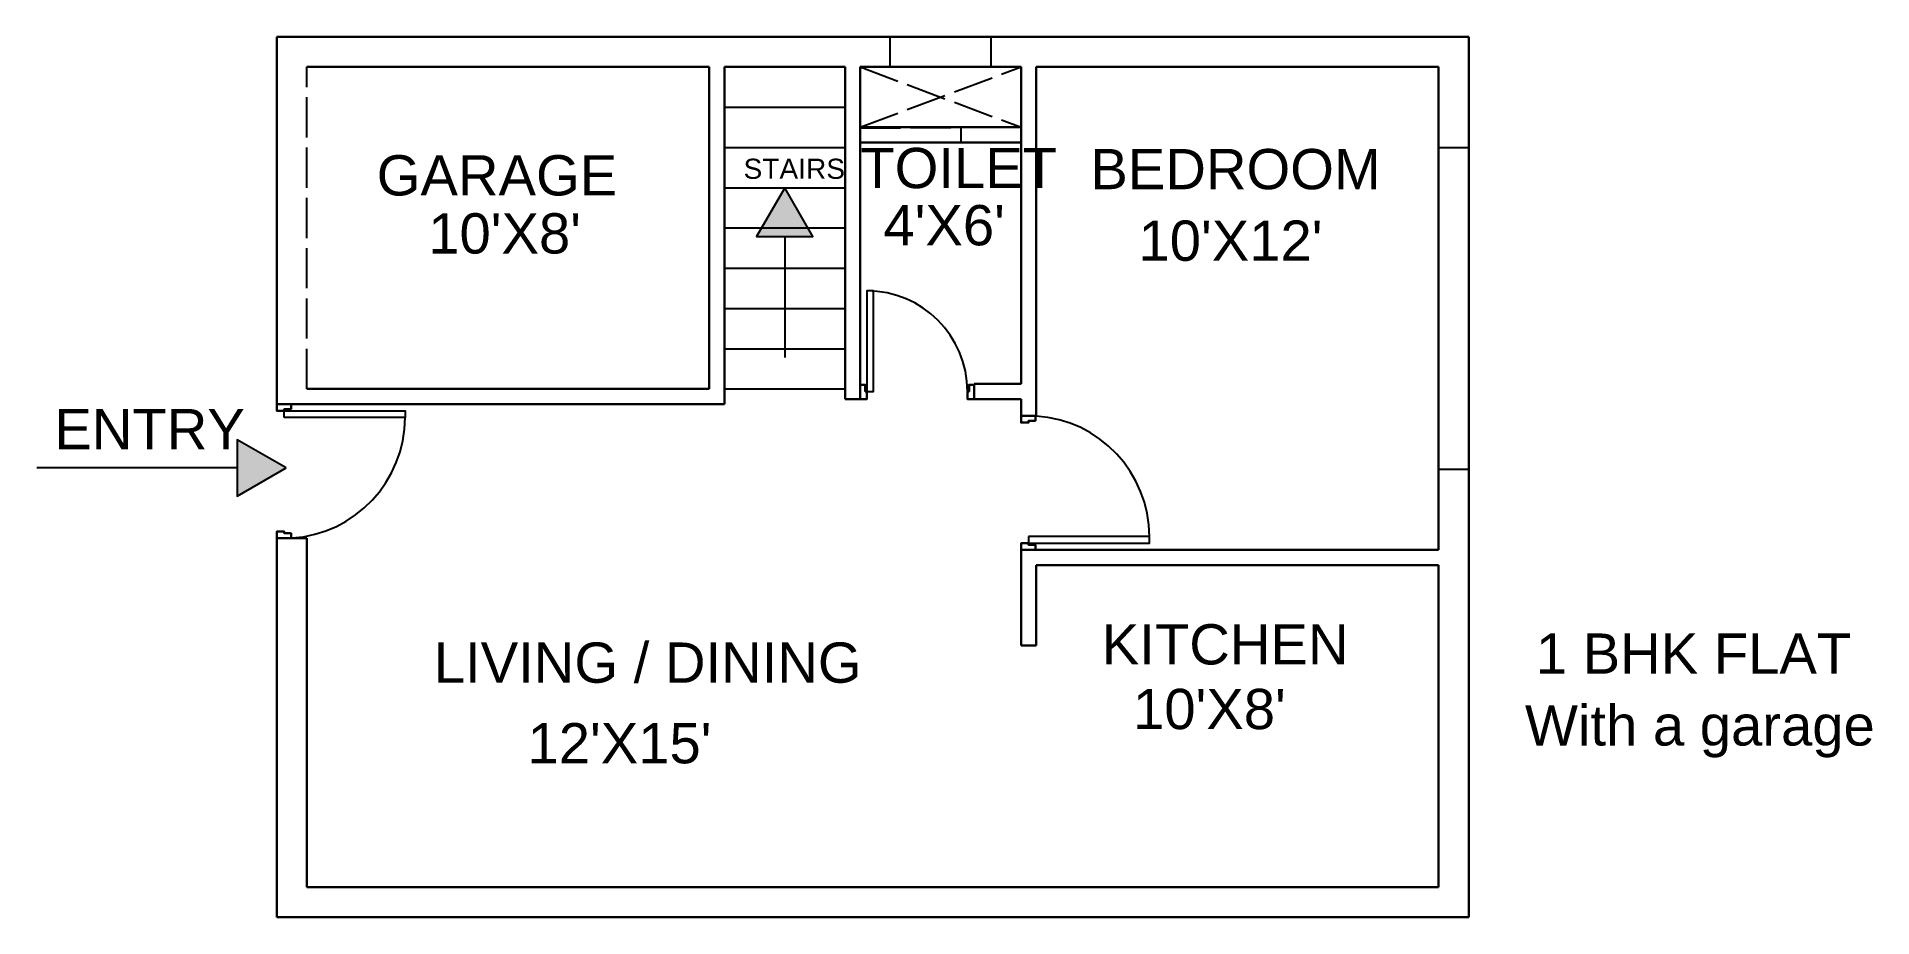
# Model space of a CAD drawing. Header units: inches. Extents: x 422 to 969, y 277 to 539.
import ezdxf

# ---------------------------------------------------------------- set-up
doc = ezdxf.new("R2010")
doc.units = ezdxf.units.IN
doc.linetypes.add('ACAD_ISO02W100', pattern=[15, 12, -3])
for name, color, linetype in [('doors', 3, 'Continuous'), ('lining', 250, 'ACAD_ISO02W100'), ('stairs', 250, 'Continuous'), ('text', 6, 'Continuous'), ('window', 5, 'ACAD_ISO02W100')]:
    doc.layers.add(name, color=color, linetype=linetype)
doc.layers.add('walls', color=1, linetype='Continuous', lineweight=30)
doc.styles.get("Standard").update_dxf_attribs({"font": 'arial.ttf'})

msp = doc.modelspace()

# ---------------------------------------------------------------- hatches: boundary and pattern name
at = {"layer": 'text'}
h = msp.add_hatch(color=256, dxfattribs=at)
h.dxf.hatch_style = 1
h.paths.add_polyline_path([(636.68, 479.63), (653.54, 479.63), (645.11, 494.23)])
h = msp.add_hatch(color=256, dxfattribs=at)
h.dxf.hatch_style = 1
h.paths.add_polyline_path([(481.81, 402.25), (496.41, 410.68), (481.81, 419.11)])

# ---------------------------------------------------------------- linework, layer by layer
at = {"layer": 'doors'}
for points in [[(669.61, 433.48), (671.61, 433.48), (671.61, 463.48), (669.61, 463.48)], [(495.86, 425.73), (495.86, 427.73), (531.86, 427.73), (531.86, 425.73)], [(717.86, 390.23), (717.86, 388.23), (753.86, 388.23), (753.86, 390.23)]]:
    msp.add_lwpolyline(points, close=True, dxfattribs=at)
for centre, radius, start, end in [((669.61, 433.48), 30, 0, 90), ((495.86, 425.73), 36, 273.5763, 360), ((717.86, 390.23), 36, 0, 86.4237)]:
    msp.add_arc(centre, radius, start, end, dxfattribs=at)
at = {"layer": 'lining'}
for p, q in [((502.61, 434.23), (502.61, 530.23)), ((667.61, 530.23), (715.61, 512.23)), ((667.61, 512.23), (715.61, 530.23))]:
    msp.add_line(p, q, dxfattribs=at)
at = {"layer": 'stairs'}
for p, q in [((627.11, 518.23), (663.11, 518.23)), ((627.11, 506.23), (663.11, 506.23)), ((627.11, 494.23), (663.11, 494.23)), ((627.11, 482.23), (663.11, 482.23)), ((627.11, 470.23), (663.11, 470.23)), ((627.11, 458.23), (663.11, 458.23)), ((627.11, 446.23), (663.11, 446.23)), ((627.11, 434.23), (663.11, 434.23))]:
    msp.add_line(p, q, dxfattribs=at)
at = {"layer": 'text'}
for p, q in [((645.11, 479.63), (645.11, 443.63)), ((481.81, 410.68), (422.01, 410.68))]:
    msp.add_line(p, q, dxfattribs=at)
for points in [[(645.11, 494.23), (636.68, 479.63), (653.54, 479.63)], [(496.41, 410.68), (481.81, 419.11), (481.81, 402.25)]]:
    msp.add_lwpolyline(points, close=True, dxfattribs=at)
at = {"layer": 'walls'}
for p, q in [((493.61, 539.23), (849.11, 539.23)), ((493.61, 429.73), (493.61, 539.23)), ((849.11, 539.23), (849.11, 276.73)), ((502.61, 530.23), (622.61, 530.23)), ((622.61, 434.23), (622.61, 530.23)), ((627.11, 429.73), (627.11, 530.23)), ((627.11, 530.23), (663.11, 530.23)), ((663.11, 530.23), (663.11, 431.23)), ((667.61, 530.23), (667.61, 431.23)), ((667.61, 530.23), (715.61, 530.23)), ((715.61, 530.23), (715.61, 435.73)), ((720.11, 530.23), (720.11, 426.23)), ((720.11, 530.23), (840.11, 530.23)), ((840.11, 530.23), (840.11, 386.23)), ((667.61, 512.23), (715.61, 512.23)), ((667.61, 507.73), (715.61, 507.73)), ((502.61, 434.23), (622.61, 434.23)), ((701.61, 435.73), (715.61, 435.73)), ((701.61, 435.73), (701.61, 431.23)), ((627.11, 429.73), (493.61, 429.73)), ((663.11, 431.23), (667.61, 431.23)), ((701.61, 431.23), (715.61, 431.23)), ((715.61, 431.23), (715.61, 426.23)), ((720.11, 426.23), (715.61, 426.23)), ((493.61, 276.73), (493.61, 389.73)), ((502.61, 389.73), (493.61, 389.73)), ((502.61, 285.73), (502.61, 389.73)), ((840.11, 386.23), (715.61, 386.23)), ((715.61, 386.23), (715.61, 381.73)), ((715.61, 381.73), (715.61, 357.73)), ((720.11, 381.73), (840.11, 381.73)), ((720.11, 381.73), (720.11, 357.73)), ((840.11, 381.73), (840.11, 285.73)), ((715.61, 357.73), (720.11, 357.73)), ((502.61, 285.73), (840.11, 285.73)), ((493.61, 276.73), (849.11, 276.73))]:
    msp.add_line(p, q, dxfattribs=at)
for points in [[(667.61, 431.23), (669.61, 431.23), (669.61, 433.48), (669.11, 433.48), (669.11, 435.48), (667.61, 435.48)], [(701.61, 431.23), (699.61, 431.23), (699.61, 433.48), (700.11, 433.48), (700.11, 435.48), (701.61, 435.48)], [(493.61, 429.73), (493.61, 427.73), (495.86, 427.73), (495.86, 428.23), (497.86, 428.23), (497.86, 429.73)], [(715.61, 426.23), (715.61, 424.23), (717.86, 424.23), (717.86, 424.73), (719.86, 424.73), (719.86, 426.23)], [(493.61, 389.73), (493.61, 391.73), (495.86, 391.73), (495.86, 391.23), (497.86, 391.23), (497.86, 389.73)], [(715.61, 386.23), (715.61, 388.23), (717.86, 388.23), (717.86, 387.73), (719.86, 387.73), (719.86, 386.23)]]:
    msp.add_lwpolyline(points, dxfattribs=at)
at = {"layer": 'window'}
for points in [[(676.61, 539.23), (706.61, 539.23), (706.61, 530.23), (676.61, 530.23)], [(849.11, 410.23), (840.11, 410.23), (840.11, 506.23), (849.11, 506.23)]]:
    msp.add_lwpolyline(points, close=True, dxfattribs=at)
msp.add_lwpolyline([(667.61, 512.02), (697.61, 512.23), (697.61, 507.73), (667.61, 507.73), (667.61, 512.23)], dxfattribs=at)

# ---------------------------------------------------------------- texts
for s, p in [('1 BHK FLAT', (869.12, 349.34)), ('With a garage', (865.88, 327.93))]:
    msp.add_text(s, height=12).set_placement(p)
at = {"layer": 'text'}
for s, height, p in [('GARAGE', 12, (523.43, 491.91)), ('TOILET', 12, (667.66, 494.09)), ('BEDROOM', 12, (736.27, 493.77)), ('STAIRS', 6, (632.83, 496.87)), ("4'X6'", 12, (674.55, 477.05)), ("   10'X8'", 12, (524.82, 474.61)), ("    10'X12'", 12, (732, 472.44)), ('ENTRY', 12, (427.28, 416.25)), ('KITCHEN', 12, (739.69, 352.1)), ('LIVING / DINING', 12, (540.45, 346.65)), ("  10'X8'", 12, (739.69, 332.82)), ("     12'X15'", 12, (545.11, 322.62))]:
    msp.add_text(s, height=height, dxfattribs=at).set_placement(p)

doc.saveas('drawing.dxf')
